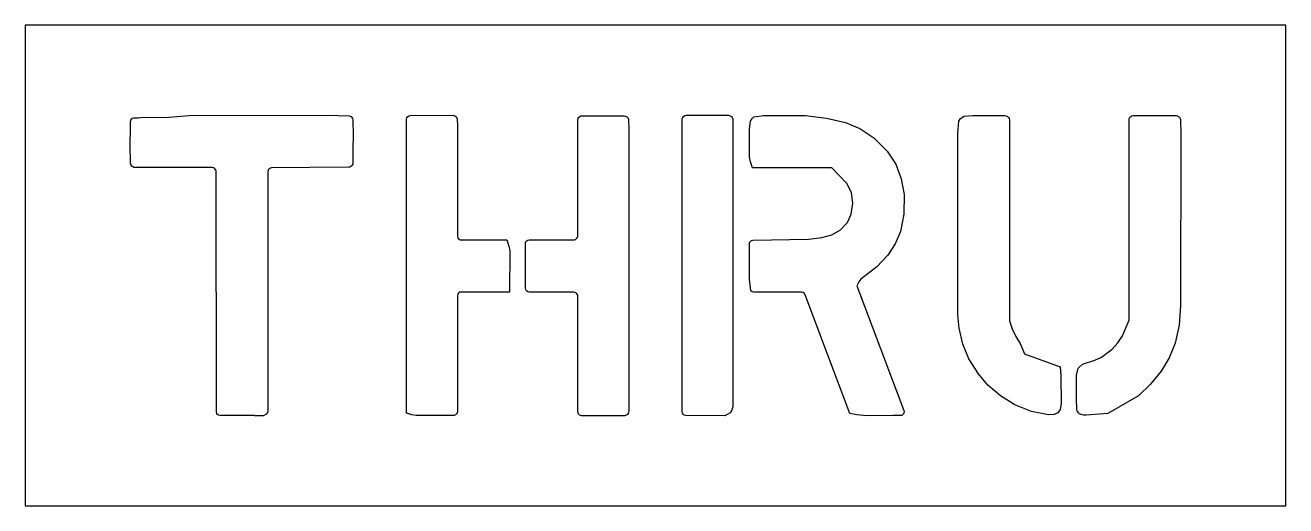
# Model space of a CAD drawing. Header units: inches. Extents: x 0 to 42, y 0 to 16.
import ezdxf

# ---------------------------------------------------------------- set-up
doc = ezdxf.new("R2010")
doc.units = ezdxf.units.IN
doc.header["$MEASUREMENT"] = 0
doc.layers.add('CUT', color=1, linetype='Continuous')

msp = doc.modelspace()

# ---------------------------------------------------------------- linework, layer by layer
at = {"layer": 'CUT'}
for points in [[(0, 0), (42, 0), (42, 16), (0, 16)], [(10.789, 12.987), (10.825, 12.976), (10.857, 12.956), (10.884, 12.93), (10.903, 12.897), (10.916, 12.846), (10.918, 12.614), (10.924, 12.574), (10.92, 11.625), (10.917, 11.411), (10.912, 11.376), (10.898, 11.343), (10.877, 11.314), (10.849, 11.291), (10.814, 11.275), (10.775, 11.269), (8.207, 11.251), (8.171, 11.244), (8.137, 11.225), (8.11, 11.196), (8.094, 11.163), (8.089, 11.126), (8.089, 3.166), (8.076, 3.108), (8.041, 3.059), (8.015, 3.039), (7.924, 3), (7.655, 3), (7.626, 3.002), (6.886, 3.009), (6.485, 3.005), (6.445, 3.016), (6.41, 3.039), (6.383, 3.074), (6.369, 3.113), (6.367, 11.117), (6.364, 11.149), (6.355, 11.176), (6.334, 11.209), (6.303, 11.238), (6.268, 11.255), (6.23, 11.262), (3.662, 11.262), (3.622, 11.268), (3.587, 11.282), (3.557, 11.304), (3.532, 11.336), (3.517, 11.37), (3.51, 11.407), (3.508, 11.685), (3.5, 11.754), (3.507, 12.801), (3.514, 12.842), (3.536, 12.877), (3.569, 12.902), (3.609, 12.913), (3.76, 12.919), (3.846, 12.933), (4.785, 12.944), (5.462, 12.998), (10.328, 13), (10.419, 12.992)], [(14.286, 12.995), (14.317, 12.982), (14.345, 12.963), (14.367, 12.939), (14.386, 12.907), (14.396, 12.867), (14.401, 12.66), (14.401, 8.979), (14.409, 8.934), (14.427, 8.902), (14.454, 8.876), (14.486, 8.86), (14.519, 8.854), (16.047, 8.854), (16.118, 8.648), (16.145, 8.492), (16.138, 7.116), (14.517, 7.116), (14.482, 7.109), (14.45, 7.092), (14.426, 7.069), (14.409, 7.038), (14.401, 6.994), (14.4, 3.135), (14.389, 3.094), (14.367, 3.057), (14.336, 3.028), (14.297, 3.01), (14.258, 3.003), (13.963, 3.005), (13.934, 3.002), (13.031, 3.006), (12.881, 3.032), (12.709, 3.084), (12.709, 12.867), (12.717, 12.912), (12.742, 12.954), (12.78, 12.984), (12.827, 12.999), (14.254, 13)], [(18.417, 12.851), (18.427, 12.903), (18.446, 12.934), (18.474, 12.961), (18.509, 12.979), (18.548, 12.986), (19.957, 12.986), (20.005, 12.977), (20.05, 12.951), (20.086, 12.908), (20.104, 12.855), (20.108, 12.54), (20.108, 3.146), (20.103, 3.107), (20.088, 3.071), (20.063, 3.04), (20.034, 3.019), (20.001, 3.005), (19.966, 3), (18.539, 3), (18.506, 3.005), (18.478, 3.018), (18.452, 3.039), (18.433, 3.063), (18.422, 3.091), (18.417, 3.125), (18.417, 6.971), (18.411, 7.013), (18.393, 7.051), (18.364, 7.083), (18.328, 7.105), (18.283, 7.115), (16.795, 7.116), (16.745, 7.127), (16.702, 7.157), (16.675, 7.201), (16.666, 7.249), (16.666, 8.725), (16.674, 8.769), (16.696, 8.805), (16.716, 8.826), (16.741, 8.841), (16.794, 8.854), (18.277, 8.854), (18.305, 8.858), (18.336, 8.869), (18.36, 8.885), (18.384, 8.908), (18.409, 8.952), (18.417, 9.002)], [(23.307, 3), (22.001, 3.001), (21.959, 3.015), (21.922, 3.045), (21.899, 3.083), (21.89, 3.13), (21.892, 12.887), (21.906, 12.93), (21.934, 12.966), (21.972, 12.99), (22.017, 13), (23.431, 13), (23.471, 12.993), (23.508, 12.976), (23.534, 12.956), (23.553, 12.933), (23.569, 12.903), (23.577, 12.874), (23.581, 12.55), (23.581, 3.306), (23.544, 3.186), (23.487, 3.094)], [(27.529, 10.417), (27.383, 10.724), (26.872, 11.257), (24.235, 11.257), (24.16, 11.455), (24.132, 11.608), (24.127, 12.547), (24.161, 12.802), (24.216, 12.897), (24.281, 12.945), (24.593, 12.998), (25.988, 12.989), (26.695, 12.911), (27.326, 12.759), (27.808, 12.556), (28.272, 12.25), (28.721, 11.811), (29.006, 11.375), (29.187, 10.891), (29.28, 10.36), (29.274, 9.704), (29.159, 9.134), (28.981, 8.72), (28.737, 8.339), (28.379, 7.959), (27.838, 7.546), (27.773, 7.451), (27.709, 7.325), (29.276, 3.169), (29.283, 3.133), (29.279, 3.096), (29.265, 3.062), (29.242, 3.034), (29.206, 3.011), (29.161, 3.002), (28.916, 3.005), (28.042, 3), (27.705, 3.023), (27.476, 3.074), (25.985, 7.026), (25.963, 7.065), (25.918, 7.101), (25.862, 7.116), (24.271, 7.116), (24.22, 7.128), (24.176, 7.161), (24.128, 7.54), (24.127, 8.718), (24.137, 8.763), (24.162, 8.803), (24.198, 8.829), (24.244, 8.842), (26.096, 8.873), (26.54, 8.928), (26.87, 9.019), (27.168, 9.184), (27.4, 9.433), (27.523, 9.711), (27.573, 10.08)], [(33.289, 5.058), (34.484, 4.625), (34.51, 4.327), (34.511, 3.421), (34.481, 3.2), (34.409, 3.089), (34.285, 3.036), (34.093, 3.031), (33.523, 3.144), (32.972, 3.362), (32.498, 3.656), (32.072, 4.017), (31.757, 4.39), (31.44, 4.892), (31.243, 5.376), (31.118, 5.913), (31.074, 6.353), (31.071, 12.409), (31.107, 12.803), (31.163, 12.897), (31.281, 12.967), (31.574, 12.999), (32.332, 12.989), (32.642, 12.989), (32.683, 12.982), (32.724, 12.963), (32.757, 12.932), (32.781, 12.893), (32.792, 12.846), (32.793, 6.156), (32.888, 5.891), (33.001, 5.639), (33.154, 5.408)], [(36.779, 6.177), (36.779, 12.849), (36.787, 12.898), (36.807, 12.935), (36.837, 12.965), (36.875, 12.985), (36.917, 12.994), (37.307, 12.992), (37.973, 12.999), (38.043, 12.991), (38.347, 12.989), (38.391, 12.981), (38.427, 12.962), (38.458, 12.934), (38.479, 12.899), (38.49, 12.863), (38.5, 12.375), (38.497, 6.665), (38.445, 6.017), (38.31, 5.41), (38.119, 4.925), (37.85, 4.477), (37.496, 4.048), (37.089, 3.663), (36.067, 3.073), (35.348, 3.021), (35.262, 3.02), (35.216, 3.025), (35.173, 3.04), (35.132, 3.062), (35.097, 3.093), (35.069, 3.129), (35.05, 3.165), (35.037, 3.209), (35.038, 3.311), (35.03, 3.439), (35.032, 4.345), (35.083, 4.587), (35.228, 4.715), (35.638, 4.846), (35.858, 4.947), (36.218, 5.218), (36.404, 5.424), (36.556, 5.656)]]:
    msp.add_lwpolyline(points, close=True, dxfattribs=at)

doc.saveas('drawing.dxf')
